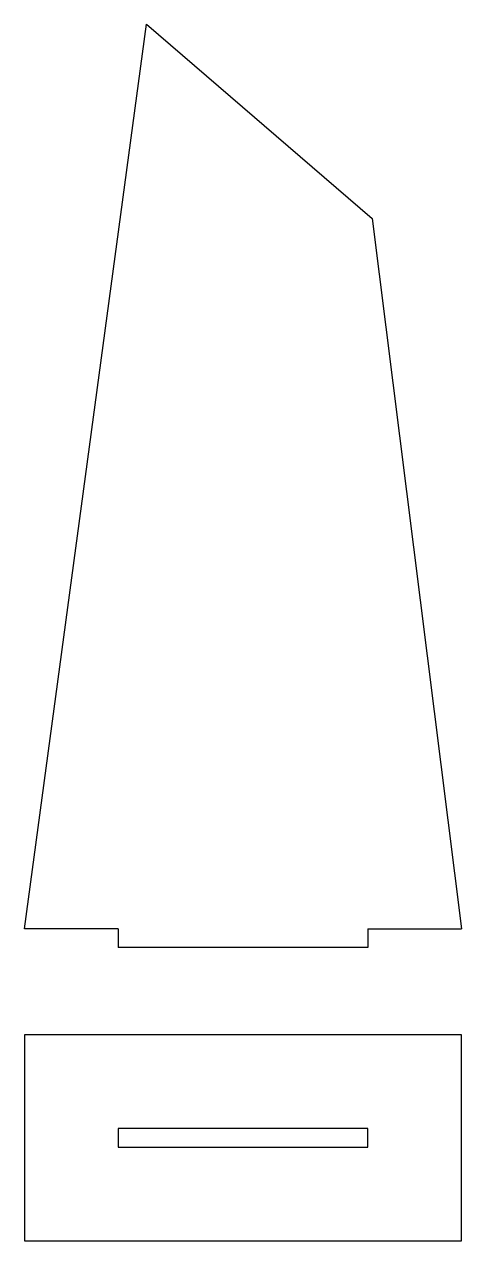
# Model space of a CAD drawing. Extents: x 0 to 70, y 0 to 195.
import ezdxf

# ---------------------------------------------------------------- set-up
doc = ezdxf.new("R2010")
doc.units = 0
doc.header["$MEASUREMENT"] = 0
doc.layers.get('0').update_dxf_attribs({"linetype": 'CONTINUOUS'})

msp = doc.modelspace()

# ---------------------------------------------------------------- linework, layer by layer
at = {"color": 1}
for p, q in [((0, 50), (19.53, 195)), ((19.53, 195), (55.68, 163.86)), ((55.68, 163.86), (70, 50)), ((15, 50), (0, 50)), ((15, 50), (15, 47)), ((55, 50), (55, 47)), ((55, 50), (70, 50)), ((55, 47), (15, 47)), ((70, 33), (0, 33)), ((0, 33), (0, 0)), ((70, 0), (70, 33)), ((0, 0), (70, 0))]:
    msp.add_line(p, q, dxfattribs=at)
msp.add_lwpolyline([(15, 15), (55, 15), (55, 18), (15, 18)], close=True, dxfattribs=at)

doc.saveas('drawing.dxf')
